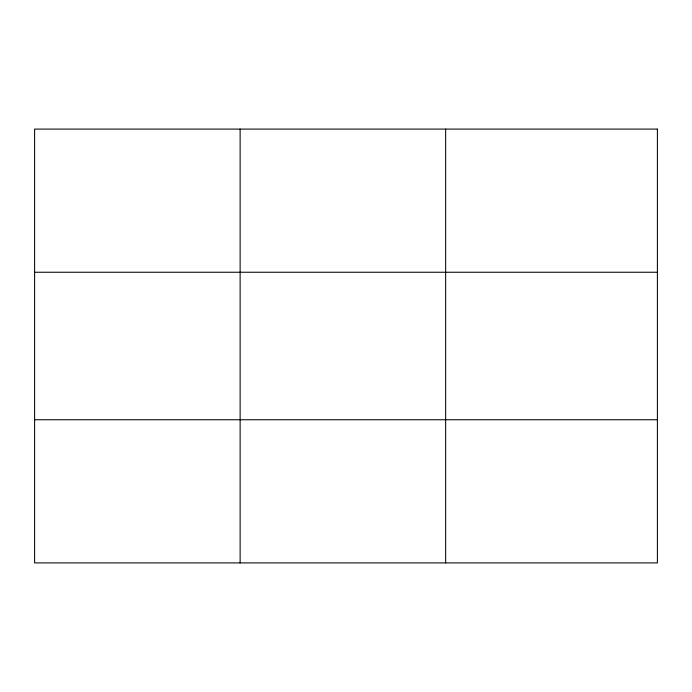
<?xml version="1.0" encoding="UTF-8"?>
<svg xmlns="http://www.w3.org/2000/svg" width="692" height="692" viewBox="0 0 692 692"><rect width="100%" height="100%" fill="white"/><g stroke="black" fill="none" stroke-linecap="round" stroke-linejoin="round"><path stroke-width="1.04" d="M240.124 562.907L240.124 129.093M445.648 562.907L445.648 129.093M34.6 272.25L657.4 272.25M34.6 419.75L657.4 419.75M657.4 129.093L657.4 562.907L34.6 562.907L34.6 129.093L657.4 129.093"/></g></svg>
